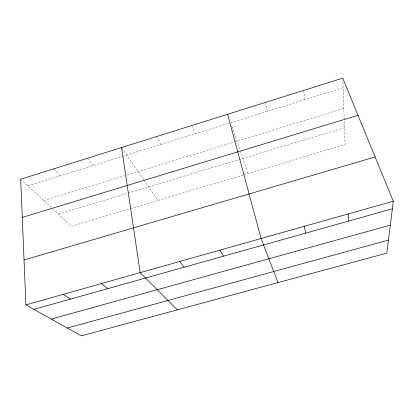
<?xml version="1.0" encoding="UTF-8"?>
<svg xmlns="http://www.w3.org/2000/svg" width="414" height="414" viewBox="0 0 414 414"><rect width="100%" height="100%" fill="white"/><g stroke="black" fill="none" stroke-linecap="round" stroke-linejoin="round"><path stroke-width="0.31" stroke-dasharray="2.07 1.55" d="M27.945 185.881L121.902 156.611M122.508 156.42L229.32 123.149M230.557 122.767L343.077 87.711M43.755 200.474L124.583 175.686M127.041 174.936L343.806 108.452M58.534 214.121L127.315 193.333M127.926 193.147L344.489 127.693M243.204 174.993L71.601 226.184L52.066 208.149M243.815 174.811L345.085 144.6L342.828 80.704M20.7 179.19L51.605 207.724M53.773 168.814L60.356 175.784M87.39 158.267L93.295 165.522M121.918 148.046L143.554 179.479M143.922 180.007L157.972 200.417M156.326 136.641L160.798 144.496M191.672 125.551L195.387 133.722M231.788 126.337L239.996 150.116M240.203 150.712L248.079 173.538M265.312 102.449L267.408 111.283M303.679 90.412L304.911 99.603"/><path stroke-width="0.62" d="M393.3 201.204L386.821 253.12L81.341 335.842L25.896 304.88L20.7 179.19L342.74 78.158L393.3 201.204L25.896 304.88M22.278 217.397L357.996 115.294M24.038 259.997L375.125 156.973M33.917 309.361L392.353 208.811M51.274 319.054L390.309 225.159M67.306 328.007L388.446 240.13M63.28 294.333L70.463 299.11M101.363 283.585L107.671 288.672M177.347 309.843L140.17 272.635L121.571 147.544M179.712 261.477L184.168 267.211M220.015 250.103L223.493 256.183M277.97 282.596L261.099 238.511L227.622 114.274M304.274 226.323L305.646 233.134M348.334 213.893L348.567 221.097"/></g></svg>
